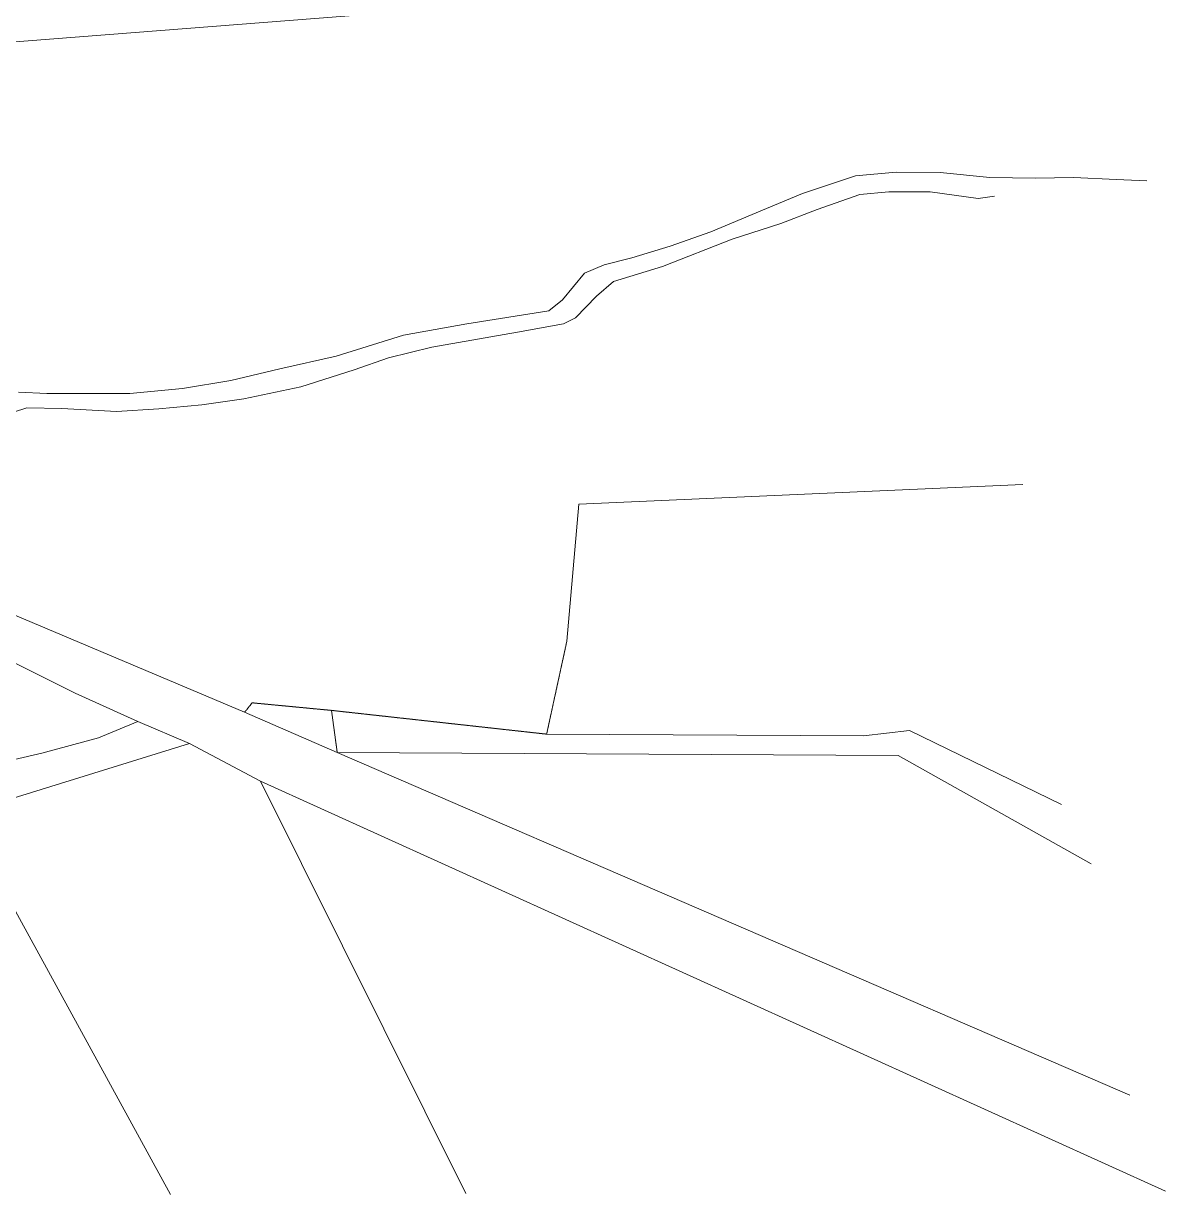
# Model space of a CAD drawing. Header units: millimetres. Extents: x 611710 to 616703, y 1316651 to 1320618.
# Drawn here: x 615641 to 616363, y 1317992 to 1318731 of the extents above; entities that cross this region are included whole.
import ezdxf

# ---------------------------------------------------------------- set-up
doc = ezdxf.new("R2010")
doc.units = ezdxf.units.MM
doc.linetypes.add('HIDDEN', pattern=[0.375, 0.25, -0.125])
doc.layers.add('2', color=7, linetype='Continuous')
doc.layers.add('3', color=7, linetype='Continuous')

msp = doc.modelspace()

# ---------------------------------------------------------------- linework, layer by layer
at = {"layer": '2', "color": 1, "linetype": 'Continuous', "lineweight": 0}
for p, q in [((615565.93782, 1318713.48546), (615895.56882, 1318739.04546)), ((615839.51482, 1318270.39046), (615781.02382, 1318295.72046)), ((615713.72982, 1318290.02546), (615746.28082, 1318276.09446)), ((615602.76582, 1318231.54346), (615746.28082, 1318276.09446)), ((615746.28082, 1318276.09446), (615791.05082, 1318252.26846)), ((616339.99182, 1318054.07146), (615839.51482, 1318270.39046)), ((615920.64682, 1317991.97546), (615791.05082, 1318252.26846)), ((615791.05082, 1318252.26846), (616362.51082, 1317993.49746)), ((615602.76582, 1318231.54346), (615734.21882, 1317991.33346))]:
    msp.add_line(p, q, dxfattribs=at)
for points in [[(616350.57182, 1318631.10846), (616331.26482, 1318632.09646), (616304.59182, 1318633.32646), (616280.20882, 1318632.78046), (616251.50582, 1318633.24546), (616220.25482, 1318636.50246), (616192.31382, 1318636.71346), (616166.66582, 1318634.38746), (616133.16982, 1318623.15146), (616108.05282, 1318612.69146), (616075.32482, 1318598.91446), (616049.69582, 1318589.97846), (616025.58682, 1318582.57046), (616008.07282, 1318578.22246), (615995.64182, 1318572.86546), (615981.71882, 1318556.06746), (615973.10182, 1318549.19146), (615921.30882, 1318540.97746), (615881.45082, 1318533.79946), (615838.81582, 1318520.51646), (615803.27782, 1318512.58246), (615772.31082, 1318505.16346), (615741.84482, 1318500.03346), (615708.57982, 1318496.93146), (615680.89382, 1318496.88946), (615656.25582, 1318496.85246), (615638.21882, 1318497.84146)], [(615609.06782, 1318476.69846), (615643.58082, 1318487.93646), (615665.67982, 1318487.46146), (615700.22882, 1318485.48046), (615726.89382, 1318487.30046), (615754.06482, 1318489.88346), (615780.47082, 1318493.48246), (615816.51782, 1318501.16346), (615850.26982, 1318511.89146), (615871.83882, 1318519.55046), (615899.25182, 1318526.20046), (615953.32782, 1318535.68846), (615982.26882, 1318540.81646), (615989.87882, 1318544.64146), (616003.30182, 1318558.38846), (616013.94482, 1318567.55546), (616044.90582, 1318577.00746), (616088.79982, 1318594.35946), (616119.50582, 1318604.32046), (616142.59582, 1318612.99846), (616169.49382, 1318622.44446), (616187.77682, 1318624.25146), (616213.93882, 1318624.29146), (616244.17682, 1318620.01646), (616254.58582, 1318621.55746)], [(615984.47082, 1318340.53746), (615992.05882, 1318427.03046), (616272.31782, 1318439.58246)], [(615781.02382, 1318295.72046), (615627.93482, 1318360.30646), (615579.86882, 1318381.83946), (615550.61582, 1318397.04646), (615527.97582, 1318409.46746), (615512.71382, 1318417.32446), (615498.20382, 1318428.48746)], [(615476.13082, 1318419.81046), (615512.52582, 1318393.43046), (615589.60982, 1318349.82646), (615674.05582, 1318307.75846), (615713.72982, 1318290.02546)], [(615354.87882, 1318362.17746), (615359.82182, 1318325.64046), (615405.40082, 1318316.24146), (615454.29082, 1318306.11646), (615498.13482, 1318293.14046), (615558.31682, 1318273.48546), (615584.83282, 1318265.14246), (615598.07582, 1318262.24146), (615620.93282, 1318262.49846), (615653.09982, 1318269.97546), (615688.79682, 1318279.52646), (615713.72982, 1318290.02546)], [(615971.71882, 1318281.94246), (616171.88082, 1318280.88846), (616200.79582, 1318284.26246), (616296.86382, 1318237.56446)], [(615839.51482, 1318270.39046), (616193.62182, 1318268.42546), (616315.60482, 1318200.16246)]]:
    msp.add_lwpolyline(points, dxfattribs=at)
at = {"layer": '3', "color": 1, "linetype": 'HIDDEN', "lineweight": 0}
for p, q in [((615971.71882, 1318281.94246), (615984.47082, 1318340.53746)), ((615835.90382, 1318296.93546), (615971.71882, 1318281.94246)), ((615839.51482, 1318270.39046), (615835.90382, 1318296.93546))]:
    msp.add_line(p, q, dxfattribs=at)
msp.add_lwpolyline([(615781.02382, 1318295.72046), (615785.80882, 1318301.70946), (615835.90382, 1318296.93546)], dxfattribs=at)

doc.saveas('drawing.dxf')
